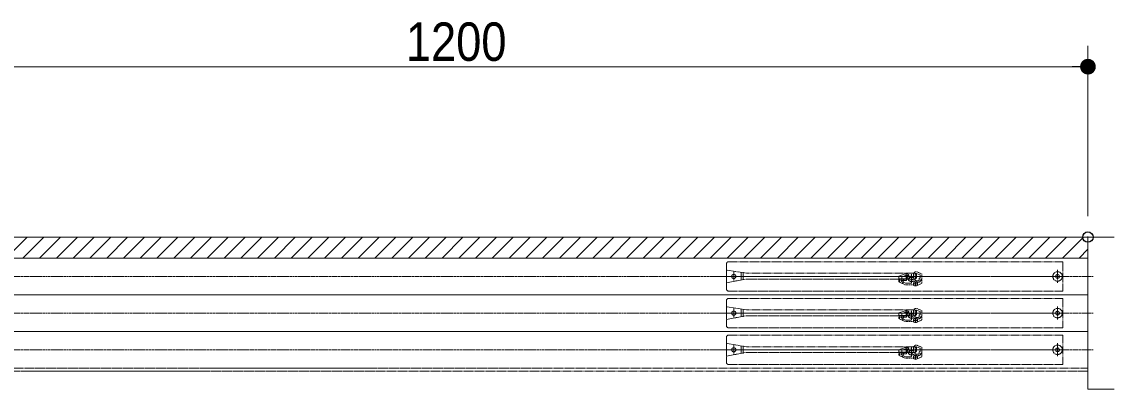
# Model space of a CAD drawing. Units: millimetres, scale not verified. Extents: x -6062 to 6062, y -3045 to 3045.
# Drawn here: x -1725 to -683, y 786 to 1137 of the extents above; entities that cross this region are included whole.
import ezdxf
from ezdxf.enums import TextEntityAlignment as Align

# ---------------------------------------------------------------- set-up
doc = ezdxf.new("R2010")
doc.units = ezdxf.units.MM
doc.header["$LTSCALE"] = 20
doc.header["$PDMODE"] = 32
doc.header["$PDSIZE"] = 10
for name, pattern in [('USER1', [2.91, 1.76, -0.4, 0.35, -0.4]), ('USER2', [1.11, 0.71, -0.4]), ('USER3', [10.5, 8, -0.5, 0.5, -0.5, 0.5, -0.5])]:
    doc.linetypes.add(name, pattern=pattern)
for name, color, linetype, lineweight in [('0-1_3一般', 7, 'Continuous', 15), ('0-2_2寸法-1', 7, 'Continuous', 15), ('0-3_0', 7, 'Continuous', 25)]:
    doc.layers.add(name, color=color, linetype=linetype, lineweight=lineweight)
doc.layers.add('0-4_Defpoints', color=7, linetype='Continuous')
doc.styles.add('ＭＳ Ｐゴシック', font='')
doc.styles.get('ＭＳ Ｐゴシック').set_extended_font_data('MS PGothic')

# ---------------------------------------------------------------- blocks, each defined once
blk = doc.blocks.new('グループ-8')
at = {"layer": '0-1_3一般', "linetype": 'USER3'}
for p, q in [((18325.4, 17937.2), (18391.8, 17910.4)), ((18039.5, 17785.3), (18118.7, 17748.2)), ((18047.8, 17804.4), (18043.7, 17804.4)), ((18113.4, 17896.2), (18047.8, 17872.1)), ((18047.8, 17872.1), (18047.8, 17804.4)), ((18047.8, 17804.4), (18133, 17804.4)), ((18140.9, 17896.2), (18113.4, 17896.2)), ((18118.7, 17748.2), (18222.1, 17748.2)), ((18133, 17804.4), (18133, 17896.2)), ((18150.7, 17887.9), (18158.4, 17844.3)), ((18179.7, 17896.2), (18161, 17896.2)), ((18232.1, 17758.2), (18232.1, 17772.9)), ((18352.1, 17738.2), (18263.6, 17738.2)), ((18305.9, 17871.1), (18298.2, 17915.2)), ((18308, 17780.9), (18308, 17695.2)), ((18358.1, 17798.2), (18327.2, 17798.2)), ((18327.2, 17768.2), (18358.1, 17768.2)), ((18378.1, 17838.2), (18378.1, 17818.2)), ((18398.1, 17848.2), (18388.1, 17848.2)), ((18398.1, 17901.1), (18398.1, 17848.2)), ((18428.1, 17818.2), (18408.1, 17818.2))]:
    blk.add_line(p, q, dxfattribs=at)
at = {"layer": '0-1_3一般', "linetype": 'USER2'}
for p, q in [((18336.6, 17965.1), (18428.1, 17928.1)), ((17988.2, 17834.4), (17988.2, 17776.2)), ((17988.2, 17776.2), (18041.5, 17751.2)), ((18012.4, 17831.2), (18072.3, 17831.2)), ((18041.5, 17751.2), (18112, 17718.2)), ((18050.1, 17751.2), (18041.5, 17751.2)), ((18428.1, 17748.2), (18328.2, 17703.5)), ((18428.1, 17928.1), (18428.1, 17768.2)), ((18428.1, 17768.2), (18428.1, 17748.2)), ((18273.3, 17718.2), (18112, 17718.2))]:
    blk.add_line(p, q, dxfattribs=at)
at = {"layer": '0-1_3一般'}
for p, q in [((17988.2, 17882.3), (18108.1, 17926.2)), ((17988.2, 17882.3), (17988.2, 17834.4)), ((18193.9, 17834.4), (17988.2, 17834.4)), ((18108.1, 17926.2), (18149.6, 17926.2)), ((18128.2, 17926.2), (18128.2, 17834.4)), ((18178.7, 17901.8), (18178.9, 17901.1)), ((18178.9, 17901.1), (18179.7, 17896.2)), ((18179.7, 17896.2), (18188.2, 17848.1)), ((18268.6, 17910), (18276.4, 17865.9)), ((18260, 17708.5), (18260.2, 17708.5))]:
    blk.add_line(p, q, dxfattribs=at)
at = {"layer": '0-1_3一般', "linetype": 'USER1'}
for p, q in [((18284, 17858.1), (18177.1, 17858.1)), ((18222.5, 17912.7), (18242.2, 17800.7)), ((18232.1, 17782.3), (18232.1, 17924.8))]:
    blk.add_line(p, q, dxfattribs=at)
at = {"layer": '0-1_3一般', "linetype": 'USER2'}
blk.add_circle((18308, 17738), 40, dxfattribs=at)
at = {"layer": '0-1_3一般'}
for centre, radius, start, end in [((18317.9, 17918.7), 50, 154.77867, 190), ((18149.4, 17896.3), 29.9, 10.67512, 90.20797), ((18149.4, 17896.3), 29.9, 9.32488, 10.67512), ((18232.1, 17858.1), 45, 192.86293, 218.64617), ((18232.1, 17858.1), 45, 321.35383, 10)]:
    blk.add_arc(centre, radius, start, end, dxfattribs=at)
at = {"layer": '0-1_3一般', "linetype": 'USER2'}
for centre, radius, start, end in [((18317.9, 17918.7), 50, 68, 154.77867), ((18308, 17738), 310, 162.50664, 173.93476), ((18050.1, 17771.2), 20, 270, 352.66717), ((18308, 17738), 240, 160.56494, 172.66717), ((18072.3, 17821.2), 10, 340.56494, 90), ((18232.1, 17858.1), 45, 218.64617, 321.35383)]:
    blk.add_arc(centre, radius, start, end, dxfattribs=at)
at = {"layer": '0-1_3一般', "linetype": 'USER3'}
for centre, radius, start, end in [((18317.9, 17918.7), 20, 68, 190), ((18043.7, 17794.4), 10, 90, 244.89888), ((18140.9, 17886.2), 10, 10, 90.00689), ((18161.4, 17886.2), 10, 90, 190), ((18232.1, 17857.3), 75, 190, 300.22817), ((18222.1, 17758.2), 10, 270, 0), ((18222.1, 17772.9), 10, 0, 83.24367), ((18327.2, 17848.2), 80, 224.15162, 270), ((18305.2, 17814.8), 10, 149.38956, 236.62768), ((18232.1, 17858.1), 75, 329.38956, 10), ((18327.2, 17848.2), 50, 236.62768, 270), ((18358.1, 17818.2), 20, 270, 0), ((18358.1, 17818.2), 50, 270, 0), ((18388.1, 17838.2), 10, 90, 180), ((18388.1, 17901.1), 10, 0, 68)]:
    blk.add_arc(centre, radius, start, end, dxfattribs=at)
blk = doc.blocks.new('グループ-9')
at = {"layer": '0-1_3一般'}
for p, q in [((17988.2, 17182.3), (18108.1, 17226.2)), ((17988.2, 17182.3), (17988.2, 17134.4)), ((18193.9, 17134.4), (17988.2, 17134.4)), ((18108.1, 17226.2), (18149.6, 17226.2)), ((18128.2, 17226.2), (18128.2, 17134.4)), ((18178.7, 17201.8), (18178.9, 17201.1)), ((18178.9, 17201.1), (18179.7, 17196.2)), ((18179.7, 17196.2), (18188.2, 17148.1)), ((18268.6, 17210), (18276.4, 17165.9)), ((18260, 17008.5), (18260.2, 17008.5))]:
    blk.add_line(p, q, dxfattribs=at)
at = {"layer": '0-1_3一般', "linetype": 'USER2'}
for p, q in [((17988.2, 17134.4), (17988.2, 17076.2)), ((18012.4, 17131.2), (18072.3, 17131.2)), ((18336.6, 17265.1), (18428.1, 17228.1)), ((18428.1, 17228.1), (18428.1, 17068.2)), ((17988.2, 17076.2), (18041.5, 17051.2)), ((18041.5, 17051.2), (18112, 17018.2)), ((18050.1, 17051.2), (18041.5, 17051.2)), ((18273.3, 17018.2), (18112, 17018.2)), ((18428.1, 17048.2), (18328.2, 17003.5)), ((18428.1, 17068.2), (18428.1, 17048.2))]:
    blk.add_line(p, q, dxfattribs=at)
at = {"layer": '0-1_3一般', "linetype": 'USER3'}
for p, q in [((18047.8, 17104.4), (18043.7, 17104.4)), ((18113.4, 17196.2), (18047.8, 17172.1)), ((18047.8, 17172.1), (18047.8, 17104.4)), ((18047.8, 17104.4), (18133, 17104.4)), ((18140.9, 17196.2), (18113.4, 17196.2)), ((18133, 17104.4), (18133, 17196.2)), ((18150.7, 17187.9), (18158.4, 17144.3)), ((18179.7, 17196.2), (18161, 17196.2)), ((18305.9, 17171.1), (18298.2, 17215.2)), ((18325.4, 17237.2), (18391.8, 17210.4)), ((18358.1, 17098.2), (18327.2, 17098.2)), ((18378.1, 17138.2), (18378.1, 17118.2)), ((18398.1, 17148.2), (18388.1, 17148.2)), ((18398.1, 17201.1), (18398.1, 17148.2)), ((18428.1, 17118.2), (18408.1, 17118.2)), ((18039.5, 17085.3), (18118.7, 17048.2)), ((18118.7, 17048.2), (18222.1, 17048.2)), ((18232.1, 17058.2), (18232.1, 17072.9)), ((18352.1, 17038.2), (18263.6, 17038.2)), ((18308, 17080.9), (18308, 16995.2)), ((18327.2, 17068.2), (18358.1, 17068.2))]:
    blk.add_line(p, q, dxfattribs=at)
at = {"layer": '0-1_3一般', "linetype": 'USER1'}
for p, q in [((18284, 17158.1), (18177.1, 17158.1)), ((18222.5, 17212.7), (18242.2, 17100.7)), ((18232.1, 17082.3), (18232.1, 17224.8))]:
    blk.add_line(p, q, dxfattribs=at)
at = {"layer": '0-1_3一般', "linetype": 'USER2'}
blk.add_circle((18308, 17038), 40, dxfattribs=at)
for centre, radius, start, end in [((18308, 17038), 310, 162.50664, 173.93476), ((18308, 17038), 240, 160.56494, 172.66717), ((18072.3, 17121.2), 10, 340.56494, 90), ((18232.1, 17158.1), 45, 218.64617, 321.35383), ((18317.9, 17218.7), 50, 68, 154.77867), ((18050.1, 17071.2), 20, 270, 352.66717)]:
    blk.add_arc(centre, radius, start, end, dxfattribs=at)
at = {"layer": '0-1_3一般', "linetype": 'USER3'}
for centre, radius, start, end in [((18043.7, 17094.4), 10, 90, 244.89888), ((18140.9, 17186.2), 10, 10, 90.00689), ((18161.4, 17186.2), 10, 90, 190), ((18232.1, 17157.3), 75, 190, 300.22817), ((18305.2, 17114.8), 10, 149.38956, 236.62768), ((18232.1, 17158.1), 75, 329.38956, 10), ((18317.9, 17218.7), 20, 68, 190), ((18327.2, 17148.2), 50, 236.62768, 270), ((18358.1, 17118.2), 20, 270, 0), ((18358.1, 17118.2), 50, 270, 0), ((18388.1, 17138.2), 10, 90, 180), ((18388.1, 17201.1), 10, 0, 68), ((18222.1, 17058.2), 10, 270, 0), ((18222.1, 17072.9), 10, 0, 83.24367), ((18327.2, 17148.2), 80, 224.15162, 270)]:
    blk.add_arc(centre, radius, start, end, dxfattribs=at)
at = {"layer": '0-1_3一般'}
for centre, radius, start, end in [((18149.4, 17196.3), 29.9, 10.67512, 90.20797), ((18149.4, 17196.3), 29.9, 9.32488, 10.67512), ((18232.1, 17158.1), 45, 192.86293, 218.64617), ((18232.1, 17158.1), 45, 321.35383, 10), ((18317.9, 17218.7), 50, 154.77867, 190)]:
    blk.add_arc(centre, radius, start, end, dxfattribs=at)
blk = doc.blocks.new('グループ-10')
at = {"layer": '0-1_3一般'}
for p, q in [((17988.2, 16482.3), (18108.1, 16526.2)), ((17988.2, 16482.3), (17988.2, 16434.4)), ((18108.1, 16526.2), (18149.6, 16526.2)), ((18128.2, 16526.2), (18128.2, 16434.4)), ((18179.7, 16496.2), (18188.2, 16448.1)), ((18268.6, 16510), (18276.4, 16465.9)), ((18193.9, 16434.4), (17988.2, 16434.4)), ((18260, 16308.5), (18260.2, 16308.5))]:
    blk.add_line(p, q, dxfattribs=at)
at = {"layer": '0-1_3一般', "linetype": 'USER3'}
for p, q in [((18150.7, 16487.9), (18158.4, 16444.3)), ((18179.7, 16496.2), (18161, 16496.2)), ((18305.9, 16471.1), (18298.2, 16515.2)), ((18325.4, 16537.2), (18391.8, 16510.4)), ((18398.1, 16501.1), (18398.1, 16448.2)), ((18232.1, 16358.2), (18232.1, 16372.9)), ((18352.1, 16338.2), (18263.6, 16338.2)), ((18308, 16380.9), (18308, 16295.2)), ((18358.1, 16398.2), (18327.2, 16398.2)), ((18327.2, 16368.2), (18358.1, 16368.2)), ((18378.1, 16438.2), (18378.1, 16418.2)), ((18398.1, 16448.2), (18388.1, 16448.2)), ((18428.1, 16418.2), (18408.1, 16418.2))]:
    blk.add_line(p, q, dxfattribs=at)
at = {"layer": '0-1_3一般', "linetype": 'USER1'}
for p, q in [((18222.5, 16512.7), (18242.2, 16400.7)), ((18232.1, 16382.3), (18232.1, 16524.8)), ((18284, 16458.1), (18177.1, 16458.1))]:
    blk.add_line(p, q, dxfattribs=at)
at = {"layer": '0-1_3一般', "linetype": 'USER2'}
for p, q in [((18336.6, 16565.1), (18428.1, 16528.1)), ((18428.1, 16528.1), (18428.1, 16368.2)), ((17988.2, 16434.4), (17988.2, 16376.2)), ((17988.2, 16376.2), (18041.5, 16351.2)), ((18012.4, 16431.2), (18072.3, 16431.2)), ((18050.1, 16351.2), (18041.5, 16351.2)), ((18041.5, 16351.2), (18112, 16318.2)), ((18273.3, 16318.2), (18112, 16318.2)), ((18428.1, 16348.2), (18328.2, 16303.5)), ((18428.1, 16368.2), (18428.1, 16348.2))]:
    blk.add_line(p, q, dxfattribs=at)
at = {"layer": '0-1_3一般', "linetype": 'USER3'}
for points in [[(18140.9, 16496.2), (18113.4, 16496.2), (18047.8, 16472.1), (18047.8, 16404.4), (18043.7, 16404.4)], [(18047.8, 16404.4), (18133, 16404.4), (18133, 16496.2)], [(18039.5, 16385.3), (18118.7, 16348.2), (18222.1, 16348.2)]]:
    blk.add_lwpolyline(points, dxfattribs=at)
at = {"layer": '0-1_3一般'}
blk.add_lwpolyline([(18178.7, 16501.8), (18178.9, 16501.1), (18179.7, 16496.2)], dxfattribs=at)
at = {"layer": '0-1_3一般', "linetype": 'USER2'}
blk.add_circle((18308, 16338), 40, dxfattribs=at)
at = {"layer": '0-1_3一般', "linetype": 'USER3'}
for centre, radius, start, end in [((18140.9, 16486.2), 10, 10, 90.00689), ((18161.4, 16486.2), 10, 90, 190), ((18232.1, 16458.1), 75, 329.38956, 10), ((18317.9, 16518.7), 20, 68, 190), ((18388.1, 16501.1), 10, 0, 68), ((18043.7, 16394.4), 10, 90, 244.89888), ((18232.1, 16457.3), 75, 190, 300.22817), ((18222.1, 16358.2), 10, 270, 0), ((18222.1, 16372.9), 10, 0, 83.24367), ((18327.2, 16448.2), 80, 224.15162, 270), ((18305.2, 16414.8), 10, 149.38956, 236.62768), ((18327.2, 16448.2), 50, 236.62768, 270), ((18358.1, 16418.2), 50, 270, 0), ((18358.1, 16418.2), 20, 270, 0), ((18388.1, 16438.2), 10, 90, 180)]:
    blk.add_arc(centre, radius, start, end, dxfattribs=at)
at = {"layer": '0-1_3一般'}
for centre, radius, start, end in [((18149.4, 16496.3), 29.9, 10.67512, 90.20797), ((18149.4, 16496.3), 29.9, 9.32488, 10.67512), ((18317.9, 16518.7), 50, 154.77867, 190), ((18232.1, 16458.1), 45, 192.86293, 218.64617), ((18232.1, 16458.1), 45, 321.35383, 10)]:
    blk.add_arc(centre, radius, start, end, dxfattribs=at)
at = {"layer": '0-1_3一般', "linetype": 'USER2'}
for centre, radius, start, end in [((18317.9, 16518.7), 50, 68, 154.77867), ((18308, 16338), 310, 162.50664, 173.93476), ((18050.1, 16371.2), 20, 270, 352.66717), ((18308, 16338), 240, 160.56494, 172.66717), ((18072.3, 16421.2), 10, 340.56494, 90), ((18232.1, 16458.1), 45, 218.64617, 321.35383)]:
    blk.add_arc(centre, radius, start, end, dxfattribs=at)
blk = doc.blocks.new('グループ-12')
at = {"layer": '0-1_3一般', "linetype": 'USER3'}
for p, q in [((14738, 18160), (16352.7, 18160)), ((15018, 18160), (15006.4, 18160)), ((16352.7, 18160), (21118, 18160)), ((21118, 18160), (21118, 17600)), ((14698, 18120), (14698, 17964.8)), ((15078, 17940), (14698, 18000)), ((14698, 17964.8), (14698, 17640)), ((14838, 17967.8), (14838, 17789)), ((14978, 17811.6), (14978, 17955.8)), ((15018, 17958), (15018, 17812)), ((18288, 17940), (15078, 17940)), ((21018, 18005.2), (21018, 17757.8)), ((21018, 18005.2), (21018, 17757.8)), ((21162.8, 17880), (14381.6, 17880)), ((14698, 17760), (15078, 17830)), ((15078, 17830), (18288, 17830)), ((18328, 17900), (18328, 17870)), ((15092.7, 17600), (14738, 17600)), ((21118, 17600), (15092.7, 17600)), ((14698, 17420), (14698, 17264.8)), ((14738, 17460), (16352.7, 17460)), ((15018, 17460), (15006.4, 17460)), ((16352.7, 17460), (21118, 17460)), ((21018, 17305.2), (21018, 17057.8)), ((21018, 17305.2), (21018, 17057.8)), ((21118, 17460), (21118, 16900)), ((21162.8, 17180), (14381.6, 17180)), ((15078, 17240), (14698, 17300)), ((14698, 17264.8), (14698, 16940)), ((14698, 17060), (15078, 17130)), ((14838, 17267.8), (14838, 17089)), ((14978, 17111.6), (14978, 17255.8)), ((15018, 17258), (15018, 17112)), ((18288, 17240), (15078, 17240)), ((15078, 17130), (18288, 17130)), ((18328, 17200), (18328, 17170)), ((15092.7, 16900), (14738, 16900)), ((21118, 16900), (15092.7, 16900)), ((14698, 16720), (14698, 16564.8)), ((14738, 16760), (16352.7, 16760)), ((15018, 16760), (15006.4, 16760)), ((16352.7, 16760), (21118, 16760)), ((21118, 16760), (21118, 16200)), ((21162.8, 16480), (14381.6, 16480)), ((15078, 16540), (14698, 16600)), ((14698, 16564.8), (14698, 16240)), ((14838, 16567.8), (14838, 16389)), ((14978, 16411.6), (14978, 16555.8)), ((15018, 16558), (15018, 16412)), ((18288, 16540), (15078, 16540)), ((18328, 16500), (18328, 16470)), ((21018, 16605.2), (21018, 16357.8)), ((21018, 16605.2), (21018, 16357.8)), ((14698, 16360), (15078, 16430)), ((15078, 16430), (18288, 16430)), ((15092.7, 16200), (14738, 16200)), ((21118, 16200), (15092.7, 16200))]:
    blk.add_line(p, q, dxfattribs=at)
for centre, radius in [((21018, 17880), 90), ((14838, 17880), 40), ((21018, 17880), 36), ((14838, 17180), 40), ((21018, 17180), 90), ((21018, 17180), 36), ((14838, 16480), 40), ((21018, 16480), 90), ((21018, 16480), 36)]:
    blk.add_circle(centre, radius, dxfattribs=at)
for centre, start, end in [((14738, 18120), 90, 180), ((18288, 17900), 0, 90), ((18288, 17870), 270, 0), ((14738, 17640), 180, 270), ((14738, 17420), 90, 180), ((18288, 17200), 0, 90), ((18288, 17170), 270, 0), ((14738, 16940), 180, 270), ((14738, 16720), 90, 180), ((18288, 16500), 0, 90), ((18288, 16470), 270, 0), ((14738, 16240), 180, 270)]:
    blk.add_arc(centre, 40, start, end, dxfattribs=at)
at = {"layer": '0-1_3一般'}
for name in ['グループ-8', 'グループ-9', 'グループ-10']:
    blk.add_blockref(name, (0, 0), dxfattribs=at)
blk = doc.blocks.new('グループ-18')
at = {"layer": '0-1_3一般', "linetype": 'USER3'}
for p, q in [((21598.1, 18230), (-71331.9, 18230)), ((21598.1, 17530), (21598.1, 18230)), ((21598.1, 17530), (-71331.9, 17530)), ((-71331.9, 17530), (21598.1, 17530)), ((21598.1, 16830), (-71331.9, 16830)), ((21598.1, 16130), (21598.1, 16830)), ((-71331.9, 16130), (21598.1, 16130))]:
    blk.add_line(p, q, dxfattribs=at)
at = {"layer": '0-1_3一般', "linetype": 'USER1'}
for p, q in [((21698.1, 17880), (-71431.9, 17880)), ((21698.1, 17180), (-71431.9, 17180)), ((21698.1, 16480), (-71431.9, 16480))]:
    blk.add_line(p, q, dxfattribs=at)
at = {"layer": '0-1_3一般', "linetype": 'USER3'}
blk.add_lwpolyline([(-71331.9, 17530), (-71331.9, 16830), (21598.1, 16830), (21598.1, 17530)], close=True, dxfattribs=at)
blk = doc.blocks.new('グループ-19')
at = {"layer": '0-1_3一般'}
blk.add_blockref('グループ-18', (0, 0), dxfattribs=at)
blk = doc.blocks.new('グループ-20')
at = {"layer": '0-1_3一般', "lineweight": 5}
for p, q in [((950, 18230), (1350, 18630)), ((1270, 18230), (1670, 18630)), ((1590, 18230), (1990, 18630)), ((1910, 18230), (2310, 18630)), ((2230, 18230), (2630, 18630)), ((2550, 18230), (2950, 18630)), ((2870, 18230), (3270, 18630)), ((3190, 18230), (3590, 18630)), ((3510, 18230), (3910, 18630)), ((3830, 18230), (4230, 18630)), ((4150, 18230), (4550, 18630)), ((4470, 18230), (4870, 18630)), ((4790, 18230), (5190, 18630)), ((5110, 18230), (5510, 18630)), ((5430, 18230), (5830, 18630)), ((5750, 18230), (6150, 18630)), ((6070, 18230), (6470, 18630)), ((6390, 18230), (6790, 18630)), ((6710, 18230), (7110, 18630)), ((7030, 18230), (7430, 18630)), ((7350, 18230), (7750, 18630)), ((7670, 18230), (8070, 18630)), ((7990, 18230), (8390, 18630)), ((8310, 18230), (8710, 18630)), ((8630, 18230), (9030, 18630)), ((8950, 18230), (9350, 18630)), ((9270, 18230), (9670, 18630)), ((9590, 18230), (9990, 18630)), ((9910, 18230), (10310, 18630)), ((10230, 18230), (10630, 18630)), ((10550, 18230), (10950, 18630)), ((10870, 18230), (11270, 18630)), ((11190, 18230), (11590, 18630)), ((11510, 18230), (11910, 18630)), ((11830, 18230), (12230, 18630)), ((12150, 18230), (12550, 18630)), ((12470, 18230), (12870, 18630)), ((12790, 18230), (13190, 18630)), ((13110, 18230), (13510, 18630)), ((13430, 18230), (13830, 18630)), ((13750, 18230), (14150, 18630)), ((14070, 18230), (14470, 18630)), ((14390, 18230), (14790, 18630)), ((14710, 18230), (15110, 18630)), ((15030, 18230), (15430, 18630)), ((15350, 18230), (15750, 18630)), ((15670, 18230), (16070, 18630)), ((15990, 18230), (16390, 18630)), ((16310, 18230), (16710, 18630)), ((16630, 18230), (17030, 18630)), ((16950, 18230), (17350, 18630)), ((17270, 18230), (17670, 18630)), ((17590, 18230), (17990, 18630)), ((17910, 18230), (18310, 18630)), ((18230, 18230), (18630, 18630)), ((18550, 18230), (18950, 18630)), ((18870, 18230), (19270, 18630)), ((19190, 18230), (19590, 18630)), ((19510, 18230), (19910, 18630)), ((19830, 18230), (20230, 18630)), ((20150, 18230), (20550, 18630)), ((20470, 18230), (20870, 18630)), ((20790, 18230), (21190, 18630)), ((21110, 18230), (21510, 18630)), ((21430, 18230), (21598.1, 18398.1))]:
    blk.add_line(p, q, dxfattribs=at)
at = {"layer": '0-1_3一般'}
for p, q in [((21598.1, 18230), (21598.1, 18630)), ((21598.1, 18630), (22098.1, 18630)), ((21598.1, 18550), (21598.1, 18630)), ((21598.1, 15890), (21598.1, 18550)), ((21598.1, 18230), (-2401.9, 18230))]:
    blk.add_line(p, q, dxfattribs=at)
for points in [[(-2401.9, 18230), (-2401.9, 18630), (21598.1, 18630)], [(22098.1, 15730), (21598.1, 15730), (21598.1, 15890)]]:
    blk.add_lwpolyline(points, dxfattribs=at)
blk = doc.blocks.new('グループ-24')
at = {"layer": '0-1_3一般', "linetype": 'USER3'}
for p, q in [((-71331.9, 16130), (21598.1, 16130)), ((21598.1, 16070), (-71331.9, 16070)), ((21598.1, 16130), (21598.1, 16070))]:
    blk.add_line(p, q, dxfattribs=at)
at = {"layer": '0-1_3一般'}
for name in ['グループ-20', 'グループ-19', 'グループ-12']:
    blk.add_blockref(name, (0, 0), dxfattribs=at)
blk = doc.blocks.new('_Dot')
at = {"layer": '0-3_0'}
blk.add_line((-10, 0), (-20, 0), dxfattribs=at)
for points in [[(0, 0), (-10, 0), (-9.92, 1.25)], [(0, 0), (-9.92, -1.25), (-10, 0)], [(0, 0), (-9.92, 1.25), (-9.69, 2.49)], [(0, 0), (-9.69, -2.49), (-9.92, -1.25)], [(0, 0), (-9.69, 2.49), (-9.3, 3.68)], [(0, 0), (-9.3, -3.68), (-9.69, -2.49)], [(0, 0), (-9.3, 3.68), (-8.76, 4.82)], [(0, 0), (-8.76, -4.82), (-9.3, -3.68)], [(0, 0), (-8.76, 4.82), (-8.09, 5.88)], [(0, 0), (-8.09, -5.88), (-8.76, -4.82)], [(0, 0), (-8.09, 5.88), (-7.29, 6.85)], [(0, 0), (-7.29, -6.85), (-8.09, -5.88)], [(0, 0), (-7.29, 6.85), (-6.37, 7.71)], [(0, 0), (-6.37, -7.71), (-7.29, -6.85)], [(0, 0), (-6.37, 7.71), (-5.36, 8.44)], [(0, 0), (-5.36, -8.44), (-6.37, -7.71)], [(0, 0), (-5.36, 8.44), (-4.26, 9.05)], [(0, 0), (-4.26, -9.05), (-5.36, -8.44)], [(0, 0), (-4.26, 9.05), (-3.09, 9.51)], [(0, 0), (-3.09, -9.51), (-4.26, -9.05)], [(0, 0), (-3.09, 9.51), (-1.87, 9.82)], [(0, 0), (-1.87, -9.82), (-3.09, -9.51)], [(0, 0), (-1.87, 9.82), (-0.63, 9.98)], [(0, 0), (-0.63, -9.98), (-1.87, -9.82)], [(0, 0), (-0.63, 9.98), (0.63, 9.98)], [(0, 0), (0.63, -9.98), (-0.63, -9.98)], [(0, 0), (0.63, 9.98), (1.87, 9.82)], [(0, 0), (1.87, 9.82), (3.09, 9.51)], [(0, 0), (3.09, 9.51), (4.26, 9.05)], [(0, 0), (4.26, 9.05), (5.36, 8.44)], [(0, 0), (5.36, 8.44), (6.37, 7.71)], [(0, 0), (6.37, 7.71), (7.29, 6.85)], [(0, 0), (7.29, 6.85), (8.09, 5.88)], [(0, 0), (8.09, 5.88), (8.76, 4.82)], [(0, 0), (8.76, 4.82), (9.3, 3.68)], [(0, 0), (9.3, 3.68), (9.69, 2.49)], [(0, 0), (9.69, 2.49), (9.92, 1.25)], [(0, 0), (9.92, 1.25), (10, 0)], [(0, 0), (1.87, -9.82), (0.63, -9.98)], [(0, 0), (3.09, -9.51), (1.87, -9.82)], [(0, 0), (4.26, -9.05), (3.09, -9.51)], [(0, 0), (5.36, -8.44), (4.26, -9.05)], [(0, 0), (6.37, -7.71), (5.36, -8.44)], [(0, 0), (7.29, -6.85), (6.37, -7.71)], [(0, 0), (8.09, -5.88), (7.29, -6.85)], [(0, 0), (8.76, -4.82), (8.09, -5.88)], [(0, 0), (9.3, -3.68), (8.76, -4.82)], [(0, 0), (9.69, -2.49), (9.3, -3.68)], [(0, 0), (9.92, -1.25), (9.69, -2.49)], [(0, 0), (10, 0), (9.92, -1.25)]]:
    blk.add_solid(points, dxfattribs=at)

msp = doc.modelspace()

# ---------------------------------------------------------------- linework, layer by layer
at = {"layer": '0-2_2寸法-1'}
for p, q in [((-707.6, 951.5), (-707.6, 1114)), ((-722.6, 1094), (-1892.59, 1094))]:
    msp.add_line(p, q, dxfattribs=at)
at = {"layer": '0-4_Defpoints'}
msp.add_point((-707.6, 931.5), dxfattribs=at)

# ---------------------------------------------------------------- block references
at = {"layer": '0-1_3一般', "xscale": 0.05, "yscale": 0.05}
msp.add_blockref('グループ-24', (-1787.5, 0), dxfattribs=at)
at = {"layer": '0-2_2寸法-1', "xscale": 0.7503418, "yscale": 0.7503418}
msp.add_blockref('_Dot', (-707.6, 1094), dxfattribs=at)

# ---------------------------------------------------------------- texts
at = {"layer": '0-2_2寸法-1', "style": 'ＭＳ Ｐゴシック', "width": 0.9}
msp.add_text('1200', height=36.66, dxfattribs=at).set_placement((-1358.5, 1088.54), align=Align.BOTTOM_LEFT)

doc.saveas('drawing.dxf')
